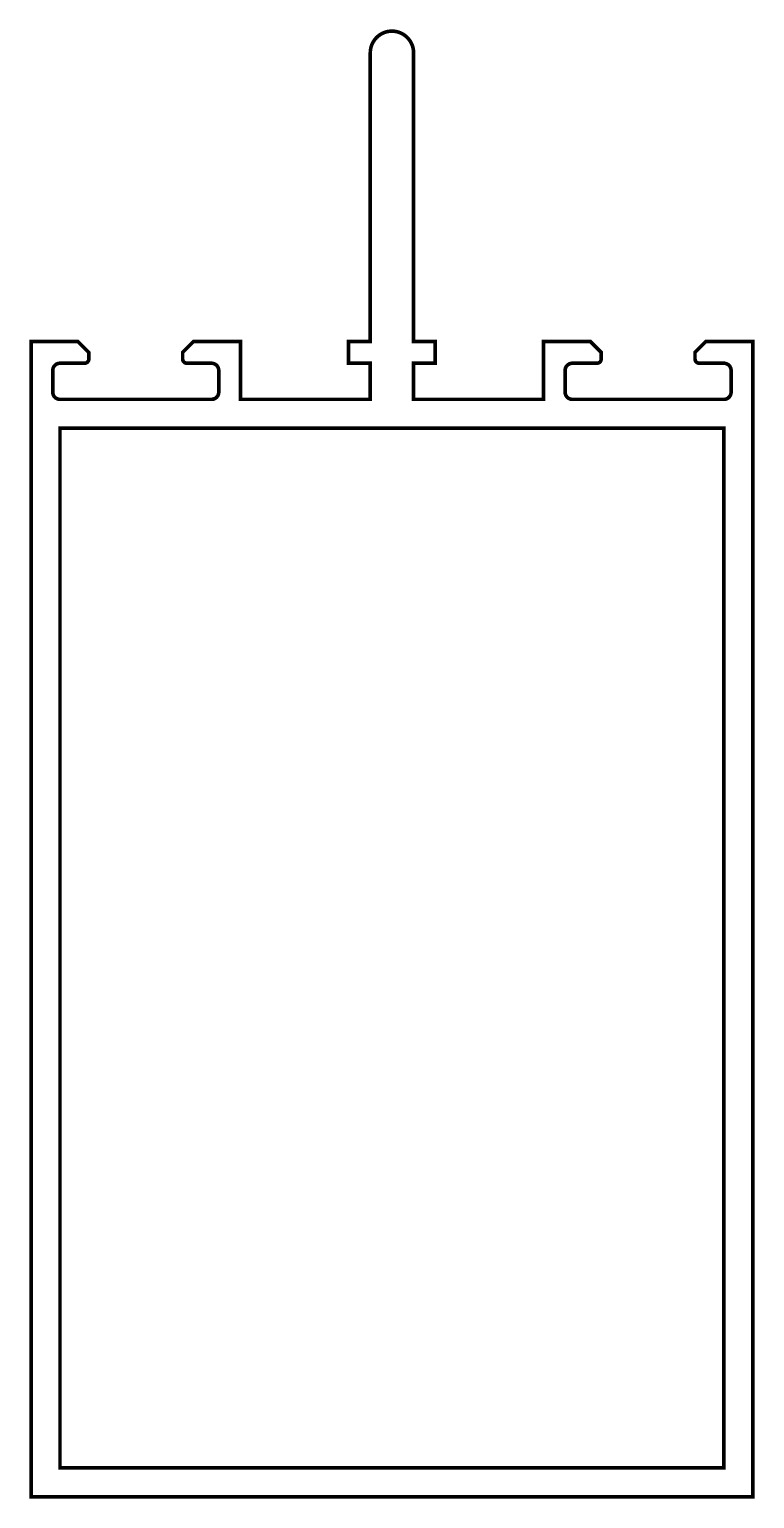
# Model space of a CAD drawing. Extents: x 90 to 140, y 73 to 175.
import ezdxf

# ---------------------------------------------------------------- set-up
doc = ezdxf.new("R2010")
doc.units = 0
doc.layers.get('0').update_dxf_attribs({"linetype": 'CONTINUOUS'})

msp = doc.modelspace()

# ---------------------------------------------------------------- linework, layer by layer
at = {"const_width": 0.25}
msp.add_lwpolyline([(113.18, 173.08, -1), (116.18, 173.08), (116.18, 153.08), (117.68, 153.08), (117.68, 151.58), (116.18, 151.58), (116.18, 149.08), (125.18, 149.08), (125.18, 153.08), (128.43, 153.08), (129.18, 152.33), (129.18, 151.88, -0.414214), (128.88, 151.58), (127.18, 151.58, 0.414214), (126.68, 151.08), (126.68, 149.58, 0.414214), (127.18, 149.08), (137.68, 149.08, 0.414214), (138.18, 149.58), (138.18, 151.08, 0.414214), (137.68, 151.58), (135.98, 151.58, -0.414214), (135.68, 151.88), (135.68, 152.33), (136.43, 153.08), (139.68, 153.08), (139.68, 73.08), (89.68, 73.08), (89.68, 153.08), (92.93, 153.08), (93.68, 152.33), (93.68, 151.88, -0.414214), (93.38, 151.58), (91.68, 151.58, 0.414214), (91.18, 151.08), (91.18, 149.58, 0.414214), (91.68, 149.08), (102.18, 149.08, 0.414214), (102.68, 149.58), (102.68, 151.08, 0.414214), (102.18, 151.58), (100.48, 151.58, -0.414214), (100.18, 151.88), (100.18, 152.33), (100.93, 153.08), (104.18, 153.08), (104.18, 149.08), (113.18, 149.08), (113.18, 151.58), (111.68, 151.58), (111.68, 153.08), (113.18, 153.08)], format="xyb", close=True, dxfattribs=at)
msp.add_lwpolyline([(137.68, 147.08), (137.68, 75.08), (91.68, 75.08), (91.68, 147.08)], close=True, dxfattribs=at)

doc.saveas('drawing.dxf')
